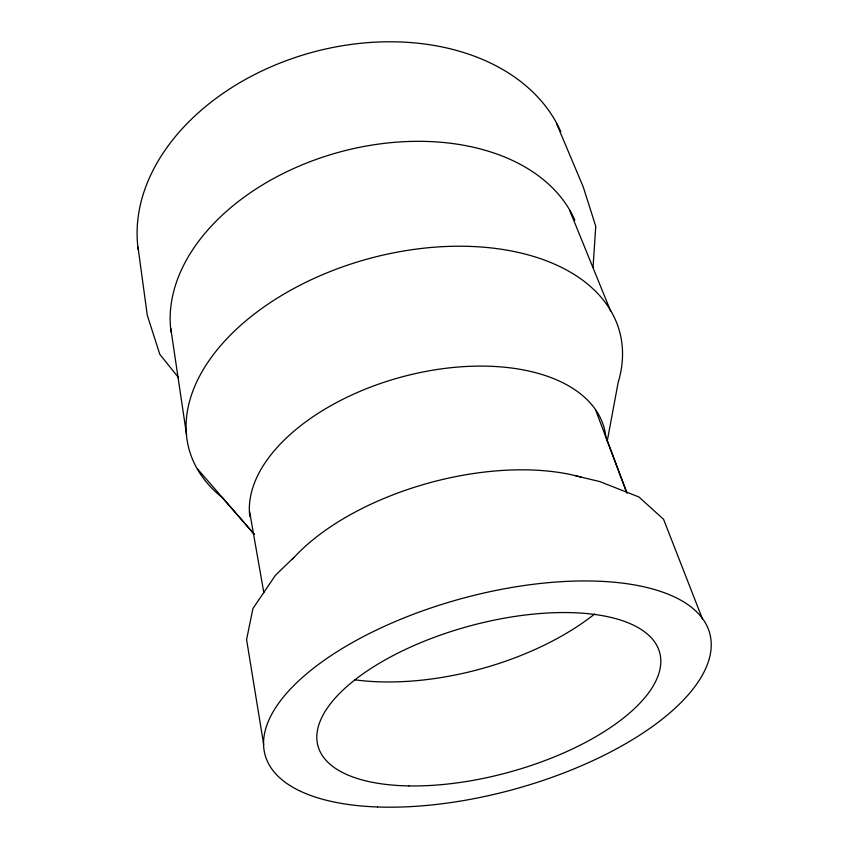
<?xml version="1.0" encoding="UTF-8"?>
<svg xmlns="http://www.w3.org/2000/svg" width="849" height="849" viewBox="0 0 849 849"><rect width="100%" height="100%" fill="white"/><g stroke="black" fill="none" stroke-linecap="round" stroke-linejoin="round"><path stroke-width="1.27" d="M593.048 267.403L595.765 226.322L583.21 186.865L556.466 123.392M607.205 441.268L618.38 381.339M293.913 557.432L275.405 575.335L252.938 608.521L246.581 639.584L263.71 744.722M575.76 475.854L599.67 481.532L638.968 497.015L663.578 519.323L702.463 618.985M197.488 468.924L254.201 534.138M221.589 496.792L254.424 534.52M178.513 377.635L159.835 354.373L147.27 315.234L138.016 247.091M569.87 210.849L610.569 310.925M605.528 435.983L626.827 492.579M595.839 410.555L626.933 493.216M249.521 511.13L263.827 592.676M170.745 328.202L186.568 434.805M221.377 496.888A223.17 136.371 -15.3 0 1 362.629 260.399A223.17 136.371 -15.3 0 1 618.496 381.318M249.808 516.372A182.864 102.623 -15.3 0 1 414.821 373.709A182.864 102.623 -15.3 0 1 605.751 435.919M171.084 332.097A210.382 141.486 -15.3 0 1 338.125 152.459A210.382 141.486 -15.3 0 1 574.826 220.167M138.238 249.733A220.464 159.081 -15.3 0 1 310.288 52.871A220.464 159.081 -15.3 0 1 560.807 131.712M594.629 614.039A192.627 96.521 -15.3 0 1 354.903 679.847M292.088 559.608A192.627 96.521 -15.3 0 1 581.321 477.191M408.953 785.919A177.112 75.72 -15.3 0 0 660.671 658.177A177.112 75.72 -15.3 0 0 396.812 653.666A177.112 75.72 -15.3 0 0 408.953 785.919M377.529 806.975A230.504 98.898 -15.3 0 0 711.229 643.691A230.504 98.898 -15.3 0 0 373.411 631.518A230.504 98.898 -15.3 0 0 377.529 806.975"/></g></svg>
